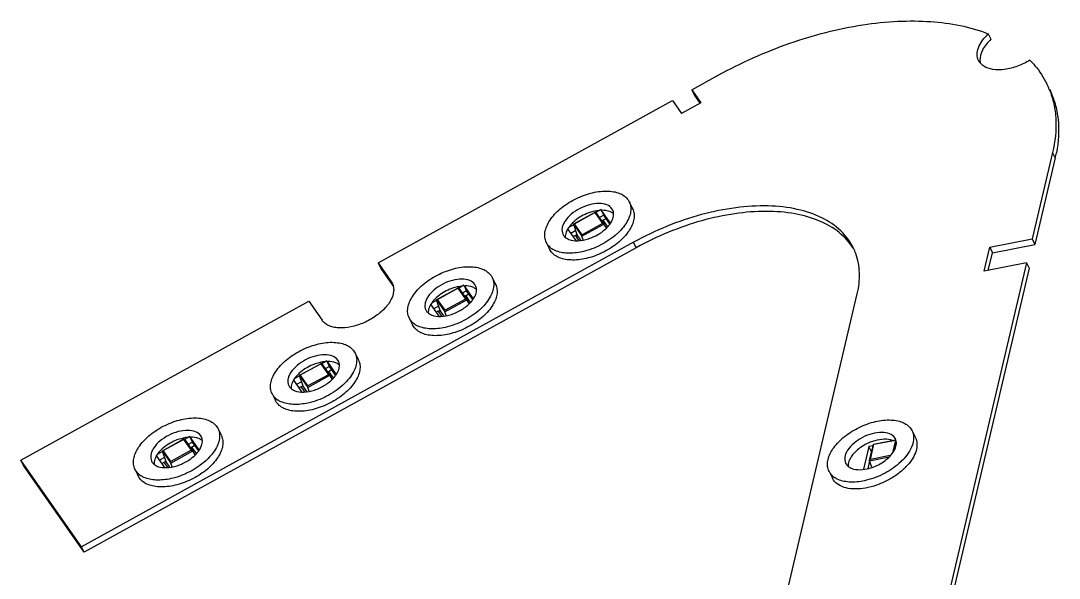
# Model space of a CAD drawing. Header units: millimetres. Extents: x 0 to 594, y 0 to 420.
# Drawn here: x 484.3 to 540.5, y 155.6 to 185.7 of the extents above; entities that cross this region are included whole.
import ezdxf

# ---------------------------------------------------------------- set-up
doc = ezdxf.new("R2010")
doc.units = ezdxf.units.MM
doc.header["$LTSCALE"] = 32.67
doc.layers.get('0').update_dxf_attribs({"linetype": 'CONTINUOUS'})
doc.layers.add('02___PRT_ALL_AXES', color=7, linetype='CONTINUOUS')

msp = doc.modelspace()

# ---------------------------------------------------------------- linework, layer by layer
at = {"color": 7, "linetype": 'CONTINUOUS'}
for p, q in [((536.688, 185.046), (536.832, 184.75)), ((520.632, 182.005), (522.064, 182.795)), ((520.632, 182.005), (520.776, 181.709)), ((520.632, 182.005), (521.124, 181.3)), ((520.776, 181.709), (521.082, 181.27)), ((503.649, 172.633), (519.584, 181.427)), ((519.584, 181.427), (520.077, 180.721)), ((521.124, 181.3), (520.077, 180.721)), ((540.169, 178.618), (539.069, 173.936)), ((540.313, 178.323), (539.213, 173.64)), ((540.313, 178.323), (540.169, 178.618)), ((515.725, 175.519), (515.442, 175.363)), ((515.869, 175.223), (515.744, 175.48)), ((516.231, 174.796), (515.752, 175.481)), ((514.253, 174.751), (515.407, 175.388)), ((514.284, 174.758), (515.389, 175.367)), ((515.389, 175.367), (515.804, 174.772)), ((515.431, 175.382), (515.879, 174.741)), ((515.869, 175.223), (515.633, 175.093)), ((515.76, 174.912), (515.819, 174.944)), ((515.815, 174.952), (515.991, 175.049)), ((515.819, 174.944), (515.815, 174.952)), ((515.815, 174.952), (516.065, 174.594)), ((515.819, 174.944), (516.064, 174.593)), ((516.197, 174.754), (515.869, 175.223)), ((513.892, 174.507), (514.354, 173.845)), ((514.25, 174.705), (513.997, 174.565)), ((514.356, 174.388), (514.081, 174.236)), ((514.241, 174.723), (514.689, 174.082)), ((514.438, 174.15), (514.241, 174.723)), ((514.699, 174.163), (514.284, 174.758)), ((514.689, 174.082), (515.88, 174.739)), ((515.804, 174.772), (514.699, 174.163)), ((515.88, 174.739), (515.879, 174.741)), ((516.012, 174.53), (515.88, 174.739)), ((517.482, 173.753), (487.591, 157.258)), ((514.203, 174.062), (514.331, 174.133)), ((514.529, 173.849), (514.331, 174.133)), ((514.336, 174.126), (514.429, 174.177)), ((514.637, 173.865), (514.438, 174.15)), ((514.763, 173.885), (514.689, 174.082)), ((517.626, 173.457), (517.482, 173.753)), ((536.768, 173.48), (539.069, 173.936)), ((539.069, 173.936), (539.213, 173.64)), ((517.626, 173.457), (487.735, 156.962)), ((536.464, 172.184), (536.768, 173.48)), ((536.688, 172.228), (536.912, 173.185)), ((536.768, 173.48), (536.912, 173.185)), ((536.912, 173.185), (539.213, 173.64)), ((503.649, 172.633), (503.793, 172.337)), ((503.649, 172.633), (504.371, 171.598)), ((538.764, 172.64), (534.501, 154.492)), ((538.764, 172.64), (536.464, 172.184)), ((538.764, 172.64), (538.909, 172.344)), ((503.793, 172.337), (504.463, 171.377)), ((538.909, 172.344), (534.645, 154.196)), ((504.371, 171.598), (504.427, 171.502)), ((506.831, 170.655), (507.985, 171.292)), ((506.862, 170.662), (507.966, 171.271)), ((507.966, 171.271), (508.382, 170.677)), ((508.009, 171.286), (508.457, 170.645)), ((508.303, 171.423), (508.02, 171.267)), ((508.447, 171.128), (508.211, 170.997)), ((508.447, 171.128), (508.322, 171.385)), ((508.808, 170.7), (508.33, 171.386)), ((508.393, 170.856), (508.569, 170.953)), ((508.775, 170.659), (508.447, 171.128)), ((525.259, 152.508), (529.594, 170.959)), ((484.308, 161.96), (499.894, 170.561)), ((499.894, 170.561), (500.616, 169.527)), ((506.47, 170.412), (506.932, 169.75)), ((506.828, 170.61), (506.575, 170.47)), ((507.016, 170.054), (506.819, 170.627)), ((506.819, 170.627), (507.267, 169.986)), ((507.277, 170.067), (506.862, 170.662)), ((507.267, 169.986), (508.458, 170.643)), ((508.382, 170.677), (507.277, 170.067)), ((508.338, 170.816), (508.397, 170.849)), ((508.397, 170.849), (508.393, 170.856)), ((508.393, 170.856), (508.643, 170.498)), ((508.397, 170.849), (508.642, 170.497)), ((508.458, 170.643), (508.457, 170.645)), ((508.59, 170.434), (508.458, 170.643)), ((506.934, 170.293), (506.659, 170.141)), ((506.781, 169.966), (506.909, 170.037)), ((507.107, 169.753), (506.909, 170.037)), ((506.914, 170.03), (507.007, 170.082)), ((507.215, 169.77), (507.016, 170.054)), ((507.341, 169.789), (507.267, 169.986)), ((499.409, 166.559), (500.563, 167.196)), ((499.44, 166.566), (500.544, 167.176)), ((500.544, 167.176), (500.96, 166.581)), ((500.587, 167.191), (501.035, 166.549)), ((500.881, 167.328), (500.598, 167.171)), ((501.025, 167.032), (500.789, 166.902)), ((501.025, 167.032), (500.9, 167.289)), ((501.386, 166.604), (500.908, 167.29)), ((501.353, 166.563), (501.025, 167.032)), ((499.406, 166.514), (499.153, 166.374)), ((499.594, 165.958), (499.397, 166.532)), ((499.397, 166.532), (499.845, 165.89)), ((499.855, 165.971), (499.44, 166.566)), ((499.845, 165.89), (501.036, 166.548)), ((500.96, 166.581), (499.855, 165.971)), ((500.916, 166.72), (500.975, 166.753)), ((500.971, 166.76), (501.147, 166.857)), ((500.971, 166.76), (501.221, 166.403)), ((500.975, 166.753), (500.971, 166.76)), ((500.975, 166.753), (501.22, 166.402)), ((501.036, 166.548), (501.035, 166.549)), ((501.168, 166.338), (501.036, 166.548)), ((499.048, 166.316), (499.51, 165.654)), ((499.512, 166.197), (499.237, 166.045)), ((499.359, 165.87), (499.487, 165.941)), ((499.685, 165.657), (499.487, 165.941)), ((499.492, 165.934), (499.585, 165.986)), ((499.793, 165.674), (499.594, 165.958)), ((499.919, 165.693), (499.845, 165.89)), ((491.987, 162.463), (493.141, 163.1)), ((492.018, 162.47), (493.122, 163.08)), ((493.122, 163.08), (493.538, 162.485)), ((493.165, 163.095), (493.613, 162.453)), ((493.459, 163.232), (493.176, 163.076)), ((493.603, 162.936), (493.478, 163.193)), ((493.964, 162.508), (493.486, 163.194)), ((530.475, 162.818), (531.671, 163.054)), ((530.495, 162.811), (531.659, 163.042)), ((531.659, 163.042), (531.495, 162.345)), ((493.538, 162.485), (492.433, 161.876)), ((493.603, 162.936), (493.367, 162.806)), ((493.494, 162.624), (493.553, 162.657)), ((493.549, 162.665), (493.725, 162.762)), ((493.549, 162.665), (493.799, 162.307)), ((493.553, 162.657), (493.549, 162.665)), ((493.553, 162.657), (493.798, 162.306)), ((493.931, 162.467), (493.603, 162.936)), ((530.222, 162.691), (529.937, 161.467)), ((530.453, 162.737), (530.222, 162.691)), ((530.366, 162.396), (530.222, 162.691)), ((530.265, 161.938), (530.47, 162.813)), ((530.302, 161.991), (530.495, 162.811)), ((531.595, 162.48), (531.698, 162.918)), ((484.452, 161.664), (484.308, 161.96)), ((487.591, 157.258), (484.308, 161.96)), ((491.626, 162.22), (492.088, 161.558)), ((491.984, 162.418), (491.731, 162.278)), ((492.09, 162.101), (491.815, 161.949)), ((492.172, 161.863), (491.975, 162.436)), ((491.975, 162.436), (492.423, 161.794)), ((492.433, 161.876), (492.018, 162.47)), ((492.423, 161.794), (493.614, 162.452)), ((493.614, 162.452), (493.613, 162.453)), ((493.746, 162.242), (493.614, 162.452)), ((530.366, 162.396), (530.158, 161.501)), ((530.265, 161.916), (531.313, 162.124)), ((530.38, 161.565), (530.265, 161.916)), ((531.379, 162.205), (530.302, 161.991)), ((487.735, 156.962), (484.452, 161.664)), ((491.937, 161.775), (492.065, 161.845)), ((492.263, 161.562), (492.065, 161.845)), ((492.07, 161.839), (492.163, 161.89)), ((492.371, 161.578), (492.172, 161.863)), ((492.497, 161.598), (492.423, 161.794)), ((487.735, 156.962), (487.591, 157.258))]:
    msp.add_line(p, q, dxfattribs=at)
for centre, radius, start, end in [((537.007, 183.627), 0.774, 182.9301, 191.7801), ((535.633, 180.269), 4.701, 22.0038, 25.9779), ((533.191, 179.997), 7.317, 346.7702, 349.0021), ((526.555, 172.061), 3.15, 20.0744, 25.9693), ((503.704, 171.179), 0.795, 2.8645, 6.7102)]:
    msp.add_arc(centre, radius, start, end, dxfattribs=at)
for points, knots in [([(522.064, 182.795), (523.303, 183.479), (525.847, 184.62), (529.167, 185.48), (531.75, 185.752), (534.042, 185.741), (535.702, 185.431), (536.688, 185.046)], [0, 0, 0, 0, 0.27939, 0.547604, 0.673136, 0.79096, 1, 1, 1, 1]), ([(536.161, 183.599), (536.113, 183.698), (536.063, 183.936), (536.145, 184.314), (536.359, 184.698), (536.568, 184.931), (536.688, 185.046)], [0, 0, 0, 0, 0.202128, 0.429815, 0.695923, 1, 1, 1, 1]), ([(536.832, 184.75), (536.737, 184.66), (536.568, 184.475), (536.322, 184.104), (536.223, 183.784), (536.234, 183.587)], [0, 0, 0, 0, 0.292536, 0.558228, 1, 1, 1, 1]), ([(536.446, 183.289), (536.415, 183.309), (536.3, 183.392), (536.207, 183.505), (536.161, 183.599)], [0, 0, 0, 0, 0.262755, 1, 1, 1, 1]), ([(538.943, 183.613), (538.73, 183.483), (538.286, 183.269), (537.603, 183.094), (536.973, 183.079), (536.593, 183.196), (536.446, 183.289)], [0, 0, 0, 0, 0.28585, 0.55946, 0.800844, 1, 1, 1, 1]), ([(538.943, 183.613), (539.037, 183.518), (539.393, 183.129), (539.687, 182.682), (539.859, 182.328)], [0, 0, 0, 0, 0.254243, 1, 1, 1, 1]), ([(539.992, 182.03), (540.094, 181.777), (540.257, 181.243), (540.406, 180.094), (540.306, 179.203), (540.169, 178.618)], [0, 0, 0, 0, 0.236844, 0.480162, 1, 1, 1, 1]), ([(540.003, 182.032), (540.125, 181.782), (540.327, 181.252), (540.547, 180.101), (540.488, 179.195), (540.373, 178.601)], [0, 0, 0, 0, 0.238592, 0.482143, 1, 1, 1, 1]), ([(529.387, 173.44), (529.218, 173.786), (528.726, 174.445), (527.651, 175.157), (526.294, 175.599), (524.713, 175.767), (522.968, 175.659), (521.129, 175.281), (519.271, 174.65), (518.069, 174.076), (517.482, 173.753)], [0, 0, 0, 0, 0.088745, 0.184731, 0.292721, 0.414401, 0.548979, 0.693953, 0.845701, 1, 1, 1, 1]), ([(529.374, 173.429), (529.174, 173.749), (528.631, 174.346), (527.53, 174.973), (526.176, 175.349), (524.622, 175.47), (522.923, 175.333), (521.143, 174.947), (519.351, 174.325), (518.192, 173.769), (517.626, 173.457)], [0, 0, 0, 0, 0.089056, 0.186432, 0.295847, 0.418343, 0.552895, 0.69704, 0.84738, 1, 1, 1, 1]), ([(515.407, 175.388), (515.404, 175.386), (515.396, 175.379), (515.391, 175.371), (515.389, 175.367)], [0, 0, 0, 0, 0.461845, 1, 1, 1, 1]), ([(515.431, 175.382), (515.43, 175.384), (515.426, 175.388), (515.42, 175.391), (515.413, 175.39), (515.409, 175.389), (515.407, 175.388)], [0, 0, 0, 0, 0.288781, 0.53117, 0.760124, 1, 1, 1, 1]), ([(514.241, 174.723), (514.24, 174.726), (514.239, 174.732), (514.241, 174.74), (514.246, 174.746), (514.251, 174.749), (514.253, 174.751)], [0, 0, 0, 0, 0.269352, 0.510731, 0.749273, 1, 1, 1, 1]), ([(514.253, 174.751), (514.257, 174.753), (514.268, 174.756), (514.278, 174.757), (514.284, 174.758)], [0, 0, 0, 0, 0.47335, 1, 1, 1, 1]), ([(515.879, 174.741), (515.875, 174.746), (515.864, 174.756), (515.844, 174.766), (515.824, 174.771), (515.81, 174.772), (515.804, 174.772)], [0, 0, 0, 0, 0.251376, 0.513865, 0.765728, 1, 1, 1, 1]), ([(514.689, 174.082), (514.686, 174.088), (514.684, 174.103), (514.686, 174.125), (514.691, 174.145), (514.696, 174.157), (514.699, 174.163)], [0, 0, 0, 0, 0.258537, 0.526214, 0.77587, 1, 1, 1, 1]), ([(529.594, 170.959), (529.682, 171.332), (529.77, 172.072), (529.635, 172.81), (529.514, 173.142)], [0, 0, 0, 0, 0.520274, 1, 1, 1, 1]), ([(504.427, 171.503), (504.453, 171.449), (504.479, 171.371), (504.491, 171.292), (504.494, 171.272)], [0, 0, 0, 0, 0.745298, 1, 1, 1, 1]), ([(504.498, 171.219), (504.506, 171.054), (504.412, 170.683), (504.062, 170.186), (503.539, 169.733), (502.898, 169.376), (502.212, 169.152), (501.642, 169.096), (501.235, 169.148), (500.978, 169.229), (500.767, 169.353), (500.658, 169.466), (500.616, 169.527)], [0, 0, 0, 0, 0.099459, 0.221188, 0.362209, 0.512854, 0.660857, 0.79463, 0.853773, 0.907199, 0.955489, 1, 1, 1, 1]), ([(507.985, 171.292), (507.981, 171.29), (507.974, 171.283), (507.969, 171.276), (507.966, 171.271)], [0, 0, 0, 0, 0.461845, 1, 1, 1, 1]), ([(508.009, 171.286), (508.008, 171.288), (508.004, 171.292), (507.998, 171.295), (507.991, 171.295), (507.987, 171.293), (507.985, 171.292)], [0, 0, 0, 0, 0.288781, 0.53117, 0.760124, 1, 1, 1, 1]), ([(506.819, 170.627), (506.818, 170.63), (506.817, 170.636), (506.819, 170.644), (506.824, 170.65), (506.829, 170.654), (506.831, 170.655)], [0, 0, 0, 0, 0.269352, 0.510731, 0.749273, 1, 1, 1, 1]), ([(506.831, 170.655), (506.835, 170.657), (506.846, 170.661), (506.856, 170.662), (506.862, 170.662)], [0, 0, 0, 0, 0.47335, 1, 1, 1, 1]), ([(508.457, 170.645), (508.453, 170.651), (508.442, 170.66), (508.422, 170.67), (508.402, 170.675), (508.388, 170.677), (508.382, 170.677)], [0, 0, 0, 0, 0.251376, 0.513865, 0.765728, 1, 1, 1, 1]), ([(507.267, 169.986), (507.264, 169.993), (507.262, 170.007), (507.264, 170.029), (507.269, 170.049), (507.274, 170.062), (507.277, 170.067)], [0, 0, 0, 0, 0.258537, 0.526214, 0.77587, 1, 1, 1, 1]), ([(500.563, 167.196), (500.559, 167.194), (500.552, 167.188), (500.547, 167.18), (500.544, 167.176)], [0, 0, 0, 0, 0.461845, 1, 1, 1, 1]), ([(500.587, 167.191), (500.586, 167.193), (500.582, 167.196), (500.576, 167.199), (500.569, 167.199), (500.565, 167.197), (500.563, 167.196)], [0, 0, 0, 0, 0.288781, 0.53117, 0.760124, 1, 1, 1, 1]), ([(499.397, 166.532), (499.396, 166.535), (499.395, 166.54), (499.397, 166.548), (499.402, 166.555), (499.407, 166.558), (499.409, 166.559)], [0, 0, 0, 0, 0.269352, 0.510731, 0.749273, 1, 1, 1, 1]), ([(499.409, 166.559), (499.413, 166.562), (499.424, 166.565), (499.434, 166.566), (499.44, 166.566)], [0, 0, 0, 0, 0.47335, 1, 1, 1, 1]), ([(501.035, 166.549), (501.031, 166.555), (501.02, 166.565), (501, 166.574), (500.98, 166.58), (500.966, 166.581), (500.96, 166.581)], [0, 0, 0, 0, 0.251376, 0.513865, 0.765728, 1, 1, 1, 1]), ([(499.845, 165.89), (499.842, 165.897), (499.84, 165.912), (499.842, 165.933), (499.847, 165.954), (499.852, 165.966), (499.855, 165.971)], [0, 0, 0, 0, 0.258537, 0.526214, 0.77587, 1, 1, 1, 1]), ([(493.141, 163.1), (493.137, 163.098), (493.13, 163.092), (493.125, 163.084), (493.122, 163.08)], [0, 0, 0, 0, 0.461845, 1, 1, 1, 1]), ([(493.165, 163.095), (493.164, 163.097), (493.16, 163.101), (493.154, 163.103), (493.147, 163.103), (493.143, 163.101), (493.141, 163.1)], [0, 0, 0, 0, 0.288781, 0.53117, 0.760124, 1, 1, 1, 1]), ([(493.613, 162.453), (493.609, 162.459), (493.598, 162.469), (493.578, 162.478), (493.558, 162.484), (493.544, 162.485), (493.538, 162.485)], [0, 0, 0, 0, 0.251376, 0.513865, 0.765728, 1, 1, 1, 1]), ([(530.47, 162.813), (530.471, 162.814), (530.472, 162.817), (530.474, 162.817), (530.475, 162.818)], [0, 0, 0, 0, 0.514826, 1, 1, 1, 1]), ([(530.475, 162.818), (530.476, 162.818), (530.479, 162.818), (530.486, 162.816), (530.491, 162.813), (530.495, 162.811)], [0, 0, 0, 0, 0.184083, 0.411992, 1, 1, 1, 1]), ([(491.975, 162.436), (491.974, 162.439), (491.973, 162.445), (491.975, 162.453), (491.98, 162.459), (491.984, 162.462), (491.987, 162.463)], [0, 0, 0, 0, 0.269352, 0.510731, 0.749273, 1, 1, 1, 1]), ([(491.987, 162.463), (491.991, 162.466), (492.002, 162.469), (492.012, 162.47), (492.018, 162.47)], [0, 0, 0, 0, 0.47335, 1, 1, 1, 1]), ([(530.265, 161.916), (530.264, 161.918), (530.263, 161.925), (530.263, 161.933), (530.265, 161.938)], [0, 0, 0, 0, 0.237506, 1, 1, 1, 1]), ([(530.265, 161.938), (530.266, 161.943), (530.27, 161.954), (530.282, 161.973), (530.293, 161.985), (530.302, 161.991)], [0, 0, 0, 0, 0.249905, 0.503272, 1, 1, 1, 1]), ([(492.423, 161.794), (492.42, 161.801), (492.418, 161.816), (492.42, 161.838), (492.425, 161.858), (492.43, 161.87), (492.433, 161.876)], [0, 0, 0, 0, 0.258537, 0.526214, 0.77587, 1, 1, 1, 1])]:
    msp.add_open_spline(points, degree=3, knots=knots, dxfattribs=at)
at = {"layer": '02___PRT_ALL_AXES', "color": 7, "linetype": 'CONTINUOUS'}
for p, q in [((517.188, 176.048), (517.253, 175.935)), ((516.354, 175.497), (516.315, 175.566)), ((517.253, 175.938), (517.433, 175.568)), ((512.822, 173.639), (512.758, 173.752)), ((513.657, 174.189), (513.696, 174.12)), ((512.813, 173.634), (512.938, 173.378)), ((513.003, 173.269), (512.938, 173.382)), ((509.766, 171.952), (509.831, 171.839)), ((509.831, 171.842), (510.011, 171.473)), ((508.932, 171.402), (508.893, 171.47)), ((506.235, 170.093), (506.274, 170.025)), ((505.4, 169.543), (505.336, 169.656)), ((505.391, 169.538), (505.516, 169.283)), ((505.581, 169.173), (505.516, 169.286)), ((502.344, 167.856), (502.409, 167.743)), ((502.409, 167.747), (502.589, 167.377)), ((501.51, 167.306), (501.471, 167.374)), ((498.813, 165.997), (498.852, 165.929)), ((497.978, 165.447), (497.913, 165.56)), ((497.969, 165.443), (498.094, 165.187)), ((498.159, 165.077), (498.094, 165.19)), ((494.922, 163.761), (494.987, 163.648)), ((494.987, 163.651), (495.167, 163.281)), ((532.496, 163.651), (532.561, 163.538)), ((494.088, 163.21), (494.049, 163.279)), ((531.662, 163.1), (531.623, 163.169)), ((532.561, 163.541), (532.741, 163.171)), ((490.556, 161.351), (490.491, 161.464)), ((491.391, 161.902), (491.43, 161.833)), ((528.13, 161.241), (528.066, 161.354)), ((528.965, 161.792), (529.004, 161.723)), ((490.547, 161.347), (490.672, 161.091)), ((490.736, 160.982), (490.672, 161.095)), ((528.122, 161.237), (528.246, 160.981)), ((528.311, 160.872), (528.246, 160.985))]:
    msp.add_line(p, q, dxfattribs=at)
for centre, radius, start, end in [((514.827, 175.737), 1.701, 317.3935, 322.5042), ((514.392, 174.046), 0.605, 177.1928, 179.9583), ((514.266, 176.76), 3.45, 312.2178, 313.619), ((513.65, 174.27), 1.045, 230.799, 237.5061), ((507.405, 171.641), 1.701, 317.3935, 322.5043), ((506.97, 169.95), 0.605, 177.1928, 179.9583), ((506.844, 172.665), 3.45, 312.2179, 313.6191), ((506.227, 170.173), 1.044, 230.6573, 237.5086), ((499.983, 167.546), 1.701, 317.3935, 322.5043), ((499.548, 165.855), 0.605, 177.1928, 179.9583), ((499.422, 168.569), 3.45, 312.2179, 313.6191), ((498.805, 166.077), 1.044, 230.6573, 237.5086), ((531.221, 162.889), 0.49, 20.2517, 25.5555), ((531.26, 160.505), 2.601, 108.9074, 114.7507), ((531.209, 160.652), 2.446, 105.8911, 108.8959), ((492.561, 163.45), 1.701, 317.3935, 322.5043), ((492, 164.473), 3.45, 312.2179, 313.6191), ((529.757, 164.174), 3.187, 313.432, 317.7319), ((492.126, 161.759), 0.605, 177.1928, 179.9583), ((529.7, 161.649), 0.605, 177.1928, 179.9583), ((529.602, 163.854), 2.429, 285.8851, 288.189), ((530.003, 163.743), 3.097, 315.2552, 317.7636), ((491.383, 161.982), 1.044, 230.6573, 237.5086), ((528.957, 161.872), 1.044, 230.6573, 237.5086)]:
    msp.add_arc(centre, radius, start, end, dxfattribs=at)
for points, knots in [([(512.757, 173.751), (512.717, 173.833), (512.664, 174.019), (512.677, 174.32), (512.774, 174.635), (513.021, 175.082), (513.515, 175.605), (514.274, 176.103), (515.128, 176.438), (515.856, 176.548), (516.386, 176.505), (516.806, 176.393), (517.078, 176.206), (517.188, 176.048)], [0, 0, 0, 0, 0.04466, 0.092471, 0.145558, 0.204931, 0.341051, 0.492865, 0.646388, 0.78712, 0.849351, 0.905266, 1, 1, 1, 1]), ([(517.434, 175.565), (517.474, 175.483), (517.527, 175.298), (517.514, 174.997), (517.417, 174.681), (517.169, 174.235), (516.675, 173.712), (515.917, 173.213), (515.063, 172.879), (514.334, 172.768), (513.805, 172.811), (513.384, 172.924), (513.113, 173.11), (513.003, 173.269)], [0, 0, 0, 0, 0.04466, 0.092471, 0.145558, 0.204931, 0.341051, 0.492865, 0.646388, 0.78712, 0.849351, 0.905266, 1, 1, 1, 1]), ([(516.315, 175.566), (516.249, 175.661), (516.02, 175.818), (515.583, 175.875), (515.08, 175.8), (514.567, 175.599), (514.112, 175.301), (513.815, 174.987), (513.667, 174.719), (513.592, 174.48), (513.608, 174.29), (513.656, 174.189)], [0, 0, 0, 0, 0.094864, 0.212674, 0.353605, 0.507359, 0.659418, 0.795779, 0.855244, 0.90845, 1, 1, 1, 1]), ([(516.207, 175.411), (516.068, 175.466), (515.732, 175.507), (515.404, 175.451), (515.232, 175.402)], [0, 0, 0, 0, 0.455246, 1, 1, 1, 1]), ([(516.42, 175.282), (516.405, 175.295), (516.341, 175.348), (516.266, 175.388), (516.207, 175.411)], [0, 0, 0, 0, 0.237755, 1, 1, 1, 1]), ([(516.404, 175.241), (516.405, 175.264), (516.405, 175.351), (516.383, 175.439), (516.355, 175.498)], [0, 0, 0, 0, 0.260639, 1, 1, 1, 1]), ([(517.337, 175.573), (517.341, 175.349), (517.177, 174.847), (516.849, 174.455), (516.646, 174.262)], [0, 0, 0, 0, 0.444701, 1, 1, 1, 1]), ([(517.254, 175.935), (517.267, 175.908), (517.315, 175.793), (517.336, 175.667), (517.337, 175.573)], [0, 0, 0, 0, 0.245202, 1, 1, 1, 1]), ([(514.229, 174.849), (514.196, 174.818), (514.077, 174.701), (513.972, 174.568), (513.911, 174.461)], [0, 0, 0, 0, 0.266344, 1, 1, 1, 1]), ([(515.232, 175.402), (515.139, 175.375), (514.777, 175.248), (514.441, 175.042), (514.229, 174.849)], [0, 0, 0, 0, 0.251987, 1, 1, 1, 1]), ([(516.177, 174.702), (516.187, 174.714), (516.223, 174.764), (516.257, 174.816), (516.28, 174.855)], [0, 0, 0, 0, 0.257457, 1, 1, 1, 1]), ([(516.28, 174.855), (516.298, 174.888), (516.36, 175.008), (516.399, 175.142), (516.404, 175.241)], [0, 0, 0, 0, 0.272785, 1, 1, 1, 1]), ([(513.911, 174.461), (513.893, 174.429), (513.831, 174.309), (513.792, 174.174), (513.787, 174.076)], [0, 0, 0, 0, 0.272785, 1, 1, 1, 1]), ([(513.984, 173.905), (514.135, 173.846), (514.504, 173.808), (515.066, 173.923), (515.619, 174.181), (515.945, 174.439), (516.079, 174.586)], [0, 0, 0, 0, 0.211871, 0.466994, 0.740417, 1, 1, 1, 1]), ([(513.696, 174.12), (513.712, 174.097), (513.79, 174.004), (513.898, 173.939), (513.984, 173.905)], [0, 0, 0, 0, 0.234612, 1, 1, 1, 1]), ([(516.585, 174.205), (516.323, 173.967), (515.725, 173.566), (515.05, 173.316), (514.701, 173.239)], [0, 0, 0, 0, 0.497319, 1, 1, 1, 1]), ([(512.989, 173.46), (512.973, 173.473), (512.912, 173.527), (512.857, 173.589), (512.822, 173.639)], [0, 0, 0, 0, 0.256391, 1, 1, 1, 1]), ([(514.701, 173.239), (514.437, 173.181), (513.941, 173.124), (513.44, 173.215), (513.235, 173.309)], [0, 0, 0, 0, 0.545228, 1, 1, 1, 1]), ([(505.335, 169.655), (505.295, 169.738), (505.242, 169.923), (505.255, 170.224), (505.352, 170.539), (505.599, 170.986), (506.093, 171.509), (506.852, 172.008), (507.706, 172.342), (508.434, 172.453), (508.964, 172.409), (509.384, 172.297), (509.656, 172.111), (509.766, 171.952)], [0, 0, 0, 0, 0.04466, 0.092471, 0.145558, 0.204931, 0.341051, 0.492865, 0.646388, 0.78712, 0.849351, 0.905266, 1, 1, 1, 1]), ([(508.893, 171.47), (508.827, 171.565), (508.598, 171.722), (508.161, 171.78), (507.658, 171.705), (507.145, 171.504), (506.69, 171.205), (506.393, 170.891), (506.245, 170.623), (506.17, 170.384), (506.186, 170.194), (506.234, 170.093)], [0, 0, 0, 0, 0.094864, 0.212674, 0.353605, 0.507359, 0.659418, 0.795779, 0.855244, 0.90845, 1, 1, 1, 1]), ([(509.915, 171.477), (509.919, 171.253), (509.755, 170.751), (509.427, 170.36), (509.224, 170.167)], [0, 0, 0, 0, 0.444701, 1, 1, 1, 1]), ([(509.832, 171.839), (509.845, 171.812), (509.893, 171.697), (509.914, 171.571), (509.915, 171.477)], [0, 0, 0, 0, 0.245202, 1, 1, 1, 1]), ([(510.012, 171.47), (510.052, 171.388), (510.105, 171.202), (510.092, 170.901), (509.994, 170.586), (509.747, 170.139), (509.253, 169.616), (508.495, 169.118), (507.641, 168.783), (506.912, 168.672), (506.383, 168.716), (505.962, 168.828), (505.691, 169.015), (505.581, 169.173)], [0, 0, 0, 0, 0.04466, 0.092471, 0.145558, 0.204931, 0.341051, 0.492865, 0.646388, 0.78712, 0.849351, 0.905266, 1, 1, 1, 1]), ([(507.81, 171.306), (507.717, 171.28), (507.355, 171.152), (507.019, 170.947), (506.807, 170.753)], [0, 0, 0, 0, 0.251987, 1, 1, 1, 1]), ([(508.785, 171.315), (508.646, 171.37), (508.309, 171.412), (507.982, 171.355), (507.81, 171.306)], [0, 0, 0, 0, 0.455246, 1, 1, 1, 1]), ([(508.998, 171.186), (508.983, 171.2), (508.919, 171.253), (508.844, 171.292), (508.785, 171.315)], [0, 0, 0, 0, 0.237755, 1, 1, 1, 1]), ([(508.858, 170.76), (508.876, 170.792), (508.938, 170.912), (508.977, 171.047), (508.982, 171.145)], [0, 0, 0, 0, 0.272785, 1, 1, 1, 1]), ([(508.982, 171.145), (508.983, 171.168), (508.983, 171.256), (508.961, 171.344), (508.933, 171.402)], [0, 0, 0, 0, 0.260639, 1, 1, 1, 1]), ([(506.489, 170.365), (506.471, 170.333), (506.409, 170.213), (506.37, 170.078), (506.365, 169.98)], [0, 0, 0, 0, 0.272785, 1, 1, 1, 1]), ([(506.807, 170.753), (506.774, 170.723), (506.655, 170.605), (506.55, 170.472), (506.489, 170.365)], [0, 0, 0, 0, 0.266344, 1, 1, 1, 1]), ([(506.562, 169.81), (506.713, 169.75), (507.082, 169.712), (507.644, 169.827), (508.197, 170.085), (508.522, 170.343), (508.657, 170.49)], [0, 0, 0, 0, 0.211871, 0.466994, 0.740417, 1, 1, 1, 1]), ([(508.755, 170.606), (508.765, 170.619), (508.801, 170.668), (508.835, 170.72), (508.858, 170.76)], [0, 0, 0, 0, 0.257457, 1, 1, 1, 1]), ([(506.274, 170.025), (506.29, 170.001), (506.368, 169.908), (506.476, 169.844), (506.562, 169.81)], [0, 0, 0, 0, 0.234612, 1, 1, 1, 1]), ([(509.163, 170.109), (508.901, 169.872), (508.303, 169.47), (507.628, 169.22), (507.279, 169.143)], [0, 0, 0, 0, 0.497319, 1, 1, 1, 1]), ([(505.565, 169.366), (505.549, 169.379), (505.489, 169.432), (505.435, 169.494), (505.4, 169.543)], [0, 0, 0, 0, 0.256306, 1, 1, 1, 1]), ([(507.279, 169.143), (507.015, 169.085), (506.519, 169.028), (506.018, 169.12), (505.813, 169.213)], [0, 0, 0, 0, 0.545228, 1, 1, 1, 1]), ([(497.913, 165.56), (497.873, 165.642), (497.82, 165.827), (497.833, 166.128), (497.93, 166.444), (498.177, 166.89), (498.671, 167.413), (499.43, 167.912), (500.284, 168.246), (501.012, 168.357), (501.542, 168.314), (501.962, 168.202), (502.234, 168.015), (502.344, 167.856)], [0, 0, 0, 0, 0.04466, 0.092471, 0.145558, 0.204931, 0.341051, 0.492865, 0.646388, 0.78712, 0.849351, 0.905266, 1, 1, 1, 1]), ([(501.471, 167.374), (501.405, 167.47), (501.176, 167.626), (500.739, 167.684), (500.236, 167.609), (499.723, 167.408), (499.268, 167.109), (498.971, 166.796), (498.823, 166.527), (498.748, 166.289), (498.764, 166.098), (498.812, 165.997)], [0, 0, 0, 0, 0.094864, 0.212674, 0.353605, 0.507359, 0.659418, 0.795779, 0.855244, 0.90845, 1, 1, 1, 1]), ([(502.41, 167.744), (502.423, 167.716), (502.471, 167.601), (502.492, 167.475), (502.493, 167.382)], [0, 0, 0, 0, 0.245202, 1, 1, 1, 1]), ([(502.59, 167.374), (502.63, 167.292), (502.683, 167.106), (502.67, 166.805), (502.572, 166.49), (502.325, 166.044), (501.831, 165.52), (501.073, 165.022), (500.219, 164.687), (499.49, 164.577), (498.961, 164.62), (498.54, 164.732), (498.269, 164.919), (498.159, 165.077)], [0, 0, 0, 0, 0.04466, 0.092471, 0.145558, 0.204931, 0.341051, 0.492865, 0.646388, 0.78712, 0.849351, 0.905266, 1, 1, 1, 1]), ([(500.388, 167.21), (500.295, 167.184), (499.933, 167.057), (499.597, 166.851), (499.385, 166.657)], [0, 0, 0, 0, 0.251987, 1, 1, 1, 1]), ([(501.363, 167.22), (501.224, 167.275), (500.887, 167.316), (500.56, 167.259), (500.388, 167.21)], [0, 0, 0, 0, 0.455246, 1, 1, 1, 1]), ([(501.576, 167.091), (501.561, 167.104), (501.497, 167.157), (501.422, 167.197), (501.363, 167.22)], [0, 0, 0, 0, 0.237755, 1, 1, 1, 1]), ([(501.436, 166.664), (501.454, 166.696), (501.516, 166.817), (501.555, 166.951), (501.56, 167.05)], [0, 0, 0, 0, 0.272785, 1, 1, 1, 1]), ([(501.56, 167.05), (501.561, 167.072), (501.56, 167.16), (501.539, 167.248), (501.511, 167.306)], [0, 0, 0, 0, 0.260639, 1, 1, 1, 1]), ([(502.493, 167.382), (502.497, 167.158), (502.333, 166.655), (502.005, 166.264), (501.802, 166.071)], [0, 0, 0, 0, 0.444701, 1, 1, 1, 1]), ([(499.385, 166.657), (499.352, 166.627), (499.233, 166.51), (499.128, 166.376), (499.067, 166.27)], [0, 0, 0, 0, 0.266344, 1, 1, 1, 1]), ([(501.333, 166.51), (501.343, 166.523), (501.379, 166.572), (501.413, 166.624), (501.436, 166.664)], [0, 0, 0, 0, 0.257457, 1, 1, 1, 1]), ([(498.852, 165.929), (498.868, 165.906), (498.946, 165.813), (499.054, 165.748), (499.14, 165.714)], [0, 0, 0, 0, 0.234612, 1, 1, 1, 1]), ([(499.067, 166.27), (499.049, 166.238), (498.987, 166.117), (498.948, 165.983), (498.943, 165.884)], [0, 0, 0, 0, 0.272785, 1, 1, 1, 1]), ([(499.14, 165.714), (499.291, 165.654), (499.66, 165.617), (500.222, 165.731), (500.775, 165.989), (501.1, 166.247), (501.235, 166.394)], [0, 0, 0, 0, 0.211871, 0.466994, 0.740417, 1, 1, 1, 1]), ([(501.741, 166.014), (501.479, 165.776), (500.881, 165.374), (500.206, 165.124), (499.857, 165.047)], [0, 0, 0, 0, 0.497319, 1, 1, 1, 1]), ([(498.143, 165.27), (498.127, 165.283), (498.067, 165.336), (498.013, 165.398), (497.978, 165.447)], [0, 0, 0, 0, 0.256306, 1, 1, 1, 1]), ([(499.857, 165.047), (499.593, 164.989), (499.097, 164.932), (498.596, 165.024), (498.391, 165.118)], [0, 0, 0, 0, 0.545228, 1, 1, 1, 1]), ([(490.491, 161.464), (490.451, 161.546), (490.398, 161.732), (490.411, 162.033), (490.508, 162.348), (490.755, 162.794), (491.249, 163.318), (492.008, 163.816), (492.862, 164.151), (493.59, 164.261), (494.12, 164.218), (494.54, 164.106), (494.812, 163.919), (494.922, 163.761)], [0, 0, 0, 0, 0.04466, 0.092471, 0.145558, 0.204931, 0.341051, 0.492865, 0.646388, 0.78712, 0.849351, 0.905266, 1, 1, 1, 1]), ([(494.988, 163.648), (495.001, 163.62), (495.049, 163.505), (495.07, 163.38), (495.071, 163.286)], [0, 0, 0, 0, 0.245202, 1, 1, 1, 1]), ([(528.065, 161.354), (528.025, 161.436), (527.972, 161.622), (527.985, 161.923), (528.082, 162.238), (528.33, 162.684), (528.823, 163.208), (529.582, 163.706), (530.436, 164.041), (531.164, 164.151), (531.694, 164.108), (532.115, 163.996), (532.386, 163.809), (532.496, 163.651)], [0, 0, 0, 0, 0.04466, 0.092471, 0.145558, 0.204931, 0.341051, 0.492865, 0.646388, 0.78712, 0.849351, 0.905266, 1, 1, 1, 1]), ([(495.168, 163.278), (495.208, 163.196), (495.26, 163.011), (495.248, 162.71), (495.15, 162.394), (494.903, 161.948), (494.409, 161.425), (493.651, 160.926), (492.797, 160.592), (492.068, 160.481), (491.539, 160.524), (491.118, 160.636), (490.847, 160.823), (490.736, 160.982)], [0, 0, 0, 0, 0.04466, 0.092471, 0.145558, 0.204931, 0.341051, 0.492865, 0.646388, 0.78712, 0.849351, 0.905266, 1, 1, 1, 1]), ([(494.049, 163.279), (493.983, 163.374), (493.754, 163.53), (493.317, 163.588), (492.814, 163.513), (492.301, 163.312), (491.846, 163.013), (491.549, 162.7), (491.401, 162.431), (491.325, 162.193), (491.342, 162.002), (491.39, 161.901)], [0, 0, 0, 0, 0.094864, 0.212674, 0.353605, 0.507359, 0.659418, 0.795779, 0.855244, 0.90845, 1, 1, 1, 1]), ([(492.966, 163.115), (492.873, 163.088), (492.511, 162.961), (492.175, 162.755), (491.963, 162.561)], [0, 0, 0, 0, 0.251987, 1, 1, 1, 1]), ([(493.941, 163.124), (493.802, 163.179), (493.465, 163.22), (493.138, 163.164), (492.966, 163.115)], [0, 0, 0, 0, 0.455246, 1, 1, 1, 1]), ([(494.154, 162.995), (494.139, 163.008), (494.075, 163.061), (494, 163.101), (493.941, 163.124)], [0, 0, 0, 0, 0.237755, 1, 1, 1, 1]), ([(494.138, 162.954), (494.139, 162.977), (494.138, 163.064), (494.117, 163.152), (494.089, 163.211)], [0, 0, 0, 0, 0.260639, 1, 1, 1, 1]), ([(495.071, 163.286), (495.075, 163.062), (494.91, 162.559), (494.583, 162.168), (494.38, 161.975)], [0, 0, 0, 0, 0.444701, 1, 1, 1, 1]), ([(531.623, 163.169), (531.557, 163.264), (531.328, 163.42), (530.891, 163.478), (530.388, 163.403), (529.875, 163.202), (529.42, 162.903), (529.123, 162.59), (528.975, 162.321), (528.9, 162.083), (528.916, 161.892), (528.964, 161.791)], [0, 0, 0, 0, 0.094864, 0.212674, 0.353605, 0.507359, 0.659418, 0.795779, 0.855244, 0.90845, 1, 1, 1, 1]), ([(531.493, 163.022), (531.355, 163.072), (531.027, 163.108), (530.708, 163.052), (530.54, 163.005)], [0, 0, 0, 0, 0.457148, 1, 1, 1, 1]), ([(531.712, 162.844), (531.713, 162.863), (531.713, 162.935), (531.699, 163.008), (531.681, 163.059)], [0, 0, 0, 0, 0.259329, 1, 1, 1, 1]), ([(532.645, 163.176), (532.647, 163.084), (532.592, 162.656), (532.341, 162.278), (532.116, 162.03)], [0, 0, 0, 0, 0.215878, 1, 1, 1, 1]), ([(532.742, 163.168), (532.792, 163.065), (532.849, 162.822), (532.788, 162.432), (532.599, 162.032), (532.407, 161.783), (532.296, 161.661)], [0, 0, 0, 0, 0.207485, 0.436772, 0.700225, 1, 1, 1, 1]), ([(532.562, 163.538), (532.575, 163.51), (532.623, 163.395), (532.644, 163.27), (532.645, 163.176)], [0, 0, 0, 0, 0.245202, 1, 1, 1, 1]), ([(491.963, 162.561), (491.93, 162.531), (491.811, 162.414), (491.706, 162.281), (491.645, 162.174)], [0, 0, 0, 0, 0.266344, 1, 1, 1, 1]), ([(493.911, 162.415), (493.921, 162.427), (493.957, 162.477), (493.991, 162.529), (494.014, 162.568)], [0, 0, 0, 0, 0.257457, 1, 1, 1, 1]), ([(494.014, 162.568), (494.032, 162.6), (494.094, 162.721), (494.133, 162.855), (494.138, 162.954)], [0, 0, 0, 0, 0.272785, 1, 1, 1, 1]), ([(530.171, 162.868), (529.968, 162.774), (529.608, 162.551), (529.317, 162.234), (529.219, 162.064)], [0, 0, 0, 0, 0.532104, 1, 1, 1, 1]), ([(531.588, 162.458), (531.606, 162.49), (531.668, 162.611), (531.707, 162.745), (531.712, 162.844)], [0, 0, 0, 0, 0.272785, 1, 1, 1, 1]), ([(491.645, 162.174), (491.627, 162.142), (491.565, 162.021), (491.526, 161.887), (491.521, 161.788)], [0, 0, 0, 0, 0.272785, 1, 1, 1, 1]), ([(491.718, 161.618), (491.869, 161.559), (492.238, 161.521), (492.8, 161.635), (493.353, 161.894), (493.678, 162.152), (493.813, 162.299)], [0, 0, 0, 0, 0.211871, 0.466994, 0.740417, 1, 1, 1, 1]), ([(494.319, 161.918), (494.057, 161.68), (493.459, 161.279), (492.784, 161.028), (492.435, 160.952)], [0, 0, 0, 0, 0.497319, 1, 1, 1, 1]), ([(529.219, 162.064), (529.201, 162.032), (529.139, 161.911), (529.1, 161.777), (529.095, 161.678)], [0, 0, 0, 0, 0.272785, 1, 1, 1, 1]), ([(530.361, 161.546), (530.621, 161.632), (531.088, 161.871), (531.467, 162.247), (531.588, 162.458)], [0, 0, 0, 0, 0.529865, 1, 1, 1, 1]), ([(491.43, 161.833), (491.446, 161.81), (491.524, 161.717), (491.632, 161.652), (491.718, 161.618)], [0, 0, 0, 0, 0.234612, 1, 1, 1, 1]), ([(532.203, 161.562), (532.063, 161.421), (531.749, 161.157), (531.219, 160.833), (530.645, 160.586), (530.061, 160.43), (529.504, 160.375), (529.004, 160.426), (528.591, 160.583), (528.383, 160.769), (528.311, 160.872)], [0, 0, 0, 0, 0.137481, 0.282185, 0.427972, 0.568585, 0.698435, 0.813553, 0.913012, 1, 1, 1, 1]), ([(529.004, 161.723), (529.02, 161.7), (529.098, 161.607), (529.206, 161.542), (529.292, 161.508)], [0, 0, 0, 0, 0.234612, 1, 1, 1, 1]), ([(529.292, 161.508), (529.431, 161.453), (529.767, 161.412), (530.095, 161.469), (530.267, 161.518)], [0, 0, 0, 0, 0.455246, 1, 1, 1, 1]), ([(531.948, 161.859), (531.695, 161.619), (531.109, 161.209), (530.445, 160.948), (530.099, 160.862)], [0, 0, 0, 0, 0.49471, 1, 1, 1, 1]), ([(490.721, 161.174), (490.705, 161.188), (490.645, 161.241), (490.591, 161.302), (490.556, 161.351)], [0, 0, 0, 0, 0.256306, 1, 1, 1, 1]), ([(492.435, 160.952), (492.171, 160.893), (491.675, 160.837), (491.174, 160.928), (490.969, 161.022)], [0, 0, 0, 0, 0.545228, 1, 1, 1, 1]), ([(528.296, 161.064), (528.28, 161.078), (528.219, 161.131), (528.165, 161.192), (528.13, 161.241)], [0, 0, 0, 0, 0.256306, 1, 1, 1, 1]), ([(530.099, 160.862), (529.82, 160.794), (529.294, 160.722), (528.76, 160.813), (528.543, 160.912)], [0, 0, 0, 0, 0.546594, 1, 1, 1, 1])]:
    msp.add_open_spline(points, degree=3, knots=knots, dxfattribs=at)
for points in [[(513.235, 173.309), (513.184, 173.332), (513.135, 173.359), (513.089, 173.388)], [(505.813, 169.213), (505.762, 169.236), (505.713, 169.263), (505.667, 169.293)], [(498.391, 165.118), (498.34, 165.141), (498.291, 165.167), (498.244, 165.197)], [(490.969, 161.022), (490.918, 161.045), (490.869, 161.071), (490.822, 161.101)], [(528.543, 160.912), (528.492, 160.935), (528.443, 160.961), (528.397, 160.991)]]:
    msp.add_open_spline(points, degree=3, dxfattribs=at)

doc.saveas('drawing.dxf')
